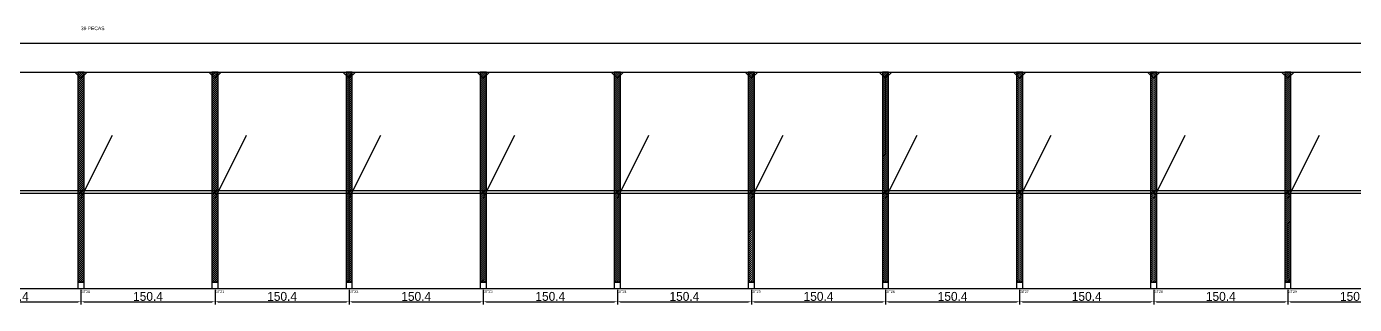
# Model space of a CAD drawing. Header units: metres. Extents: x -30 to 5807, y -25 to 308.
# Drawn here: x 2827 to 4317, y -25 to 287 of the extents above; entities that cross this region are included whole.
import ezdxf

# ---------------------------------------------------------------- set-up
doc = ezdxf.new("R2010")
doc.units = ezdxf.units.M
for name, color, linetype in [('BARRA_ANCORAGEM', 1, 'Continuous'), ('COTA', 241, 'Continuous'), ('GARFOS OK', 3, 'Continuous'), ('NOME DA VIGA', 6, 'Continuous'), ('SARR_7x7', 40, 'Continuous'), ('TIRAS REESCORAMENTO', 252, 'Continuous'), ('VIGAS', 3, 'Continuous')]:
    doc.layers.add(name, color=color, linetype=linetype)
doc.dimstyles.new('EZ DXF', dxfattribs={"dimtxt": 10, "dimasz": 3.5, "dimexe": 3, "dimexo": 1.5, "dimgap": 1, "dimtad": 1, "dimdec": 1, "dimdsep": 46, "dimcen": 2.5, "dimazin": 3, "dimtfac": 1, "dimtmove": 0, "dimatfit": 3})

msp = doc.modelspace()

# ---------------------------------------------------------------- hatches: boundary and pattern name
at = {"layer": 'COTA'}
h = msp.add_hatch(dxfattribs=at)
h.set_pattern_fill('ANSI31', scale=0.5)
h.paths.add_polyline_path([(2885, 0), (2892, 0), (2892, 236), (2885, 236)])
h = msp.add_hatch(dxfattribs=at)
h.set_pattern_fill('ANSI31', scale=0.5)
h.paths.add_polyline_path([(3035.45, 0), (3042.45, 0), (3042.45, 236), (3035.45, 236)])
h = msp.add_hatch(dxfattribs=at)
h.set_pattern_fill('ANSI31', scale=0.5)
h.paths.add_polyline_path([(3185.89, 0), (3192.89, 0), (3192.89, 236), (3185.89, 236)])
h = msp.add_hatch(dxfattribs=at)
h.set_pattern_fill('ANSI31', scale=0.5)
h.paths.add_polyline_path([(3336.34, 0), (3343.34, 0), (3343.34, 236), (3336.34, 236)])
h = msp.add_hatch(dxfattribs=at)
h.set_pattern_fill('ANSI31', scale=0.5)
h.paths.add_polyline_path([(3486.79, 0), (3493.79, 0), (3493.79, 236), (3486.79, 236)])
h = msp.add_hatch(dxfattribs=at)
h.set_pattern_fill('ANSI31', scale=0.5)
h.paths.add_polyline_path([(3637.24, 0), (3644.24, 0), (3644.24, 236), (3637.24, 236)])
h = msp.add_hatch(dxfattribs=at)
h.set_pattern_fill('ANSI31', scale=0.5)
h.paths.add_polyline_path([(3787.68, 0), (3794.68, 0), (3794.68, 236), (3787.68, 236)])
h = msp.add_hatch(dxfattribs=at)
h.set_pattern_fill('ANSI31', scale=0.5)
h.paths.add_polyline_path([(3938.13, 0), (3945.13, 0), (3945.13, 236), (3938.13, 236)])
h = msp.add_hatch(dxfattribs=at)
h.set_pattern_fill('ANSI31', scale=0.5)
h.paths.add_polyline_path([(4088.58, 0), (4095.58, 0), (4095.58, 236), (4088.58, 236)])
h = msp.add_hatch(dxfattribs=at)
h.set_pattern_fill('ANSI31', scale=0.5)
h.paths.add_polyline_path([(4239.03, 0), (4246.03, 0), (4246.03, 236), (4239.03, 236)])

# ---------------------------------------------------------------- linework, layer by layer
at = {"layer": 'BARRA_ANCORAGEM'}
for p, q in [((2888.5, 94.4), (2923.9, 165.2)), ((3038.95, 94.4), (3074.35, 165.2)), ((3189.39, 94.4), (3224.79, 165.2)), ((3339.84, 94.4), (3375.24, 165.2)), ((3490.29, 94.4), (3525.69, 165.2)), ((3640.74, 94.4), (3676.14, 165.2)), ((3791.18, 94.4), (3826.58, 165.2)), ((3941.63, 94.4), (3977.03, 165.2)), ((4092.08, 94.4), (4127.48, 165.2)), ((4242.53, 94.4), (4277.93, 165.2))]:
    msp.add_line(p, q, dxfattribs=at)
at = {"layer": 'GARFOS OK'}
for p, q in [((2888.5, 229), (2881.5, 236)), ((2881.5, 236), (2895.5, 236)), ((2888.5, 229), (2895.5, 236)), ((3038.95, 229), (3031.95, 236)), ((3031.95, 236), (3045.95, 236)), ((3038.95, 229), (3045.95, 236)), ((3189.39, 229), (3182.39, 236)), ((3182.39, 236), (3196.39, 236)), ((3189.39, 229), (3196.39, 236)), ((3339.84, 229), (3332.84, 236)), ((3332.84, 236), (3346.84, 236)), ((3339.84, 229), (3346.84, 236)), ((3490.29, 229), (3483.29, 236)), ((3483.29, 236), (3497.29, 236)), ((3490.29, 229), (3497.29, 236)), ((3640.74, 229), (3633.74, 236)), ((3633.74, 236), (3647.74, 236)), ((3640.74, 229), (3647.74, 236)), ((3791.18, 229), (3784.18, 236)), ((3784.18, 236), (3798.18, 236)), ((3791.18, 229), (3798.18, 236)), ((3941.63, 229), (3934.63, 236)), ((3934.63, 236), (3948.63, 236)), ((3941.63, 229), (3948.63, 236)), ((4092.08, 229), (4085.08, 236)), ((4085.08, 236), (4099.08, 236)), ((4092.08, 229), (4099.08, 236)), ((4242.53, 229), (4235.53, 236)), ((4235.53, 236), (4249.53, 236)), ((4242.53, 229), (4249.53, 236))]:
    msp.add_line(p, q, dxfattribs=at)
at = {"layer": 'GARFOS OK', "linetype": 'CONTINUOUS'}
msp.add_line((-30, -7), (5807, -7), dxfattribs=at)
at = {"layer": 'GARFOS OK'}
for points in [[(2885, 0), (2892, 0), (2892, 236), (2885, 236), (2885, 0)], [(3035.45, 0), (3042.45, 0), (3042.45, 236), (3035.45, 236), (3035.45, 0)], [(3185.89, 0), (3192.89, 0), (3192.89, 236), (3185.89, 236), (3185.89, 0)], [(3336.34, 0), (3343.34, 0), (3343.34, 236), (3336.34, 236), (3336.34, 0)], [(3486.79, 0), (3493.79, 0), (3493.79, 236), (3486.79, 236), (3486.79, 0)], [(3637.24, 0), (3644.24, 0), (3644.24, 236), (3637.24, 236), (3637.24, 0)], [(3787.68, 0), (3794.68, 0), (3794.68, 236), (3787.68, 236), (3787.68, 0)], [(3938.13, 0), (3945.13, 0), (3945.13, 236), (3938.13, 236), (3938.13, 0)], [(4088.58, 0), (4095.58, 0), (4095.58, 236), (4088.58, 236), (4088.58, 0)], [(4239.03, 0), (4246.03, 0), (4246.03, 236), (4239.03, 236), (4239.03, 0)]]:
    msp.add_lwpolyline(points, dxfattribs=at)
at = {"layer": 'SARR_7x7'}
for points in [[(2885, -7), (2892, -7), (2892, 0), (2885, 0), (2885, -7)], [(3035.45, -7), (3042.45, -7), (3042.45, 0), (3035.45, 0), (3035.45, -7)], [(3185.89, -7), (3192.89, -7), (3192.89, 0), (3185.89, 0), (3185.89, -7)], [(3336.34, -7), (3343.34, -7), (3343.34, 0), (3336.34, 0), (3336.34, -7)], [(3486.79, -7), (3493.79, -7), (3493.79, 0), (3486.79, 0), (3486.79, -7)], [(3637.24, -7), (3644.24, -7), (3644.24, 0), (3637.24, 0), (3637.24, -7)], [(3787.68, -7), (3794.68, -7), (3794.68, 0), (3787.68, 0), (3787.68, -7)], [(3938.13, -7), (3945.13, -7), (3945.13, 0), (3938.13, 0), (3938.13, -7)], [(4088.58, -7), (4095.58, -7), (4095.58, 0), (4088.58, 0), (4088.58, -7)], [(4239.03, -7), (4246.03, -7), (4246.03, 0), (4239.03, 0), (4239.03, -7)]]:
    msp.add_lwpolyline(points, dxfattribs=at)
at = {"layer": 'TIRAS REESCORAMENTO'}
for points in [[(2738.05, 100), (2888.5, 100), (2888.5, 102.5), (2738.05, 102.5), (2738.05, 100)], [(2888.5, 100), (3038.95, 100), (3038.95, 102.5), (2888.5, 102.5), (2888.5, 100)], [(3038.95, 100), (3189.39, 100), (3189.39, 102.5), (3038.95, 102.5), (3038.95, 100)], [(3189.39, 100), (3339.84, 100), (3339.84, 102.5), (3189.39, 102.5), (3189.39, 100)], [(3339.84, 100), (3490.29, 100), (3490.29, 102.5), (3339.84, 102.5), (3339.84, 100)], [(3490.29, 100), (3640.74, 100), (3640.74, 102.5), (3490.29, 102.5), (3490.29, 100)], [(3640.74, 100), (3791.18, 100), (3791.18, 102.5), (3640.74, 102.5), (3640.74, 100)], [(3791.18, 100), (3941.63, 100), (3941.63, 102.5), (3791.18, 102.5), (3791.18, 100)], [(3941.63, 100), (4092.08, 100), (4092.08, 102.5), (3941.63, 102.5), (3941.63, 100)], [(4092.08, 100), (4242.53, 100), (4242.53, 102.5), (4092.08, 102.5), (4092.08, 100)], [(4242.53, 100), (4392.97, 100), (4392.97, 102.5), (4242.53, 102.5), (4242.53, 100)]]:
    msp.add_lwpolyline(points, dxfattribs=at)
at = {"layer": 'VIGAS'}
msp.add_lwpolyline([(0, 236), (5777, 236), (5777, 268), (0, 268), (0, 236)], dxfattribs=at)

# ---------------------------------------------------------------- texts
at = {"layer": 'NOME DA VIGA'}
for s, height, p in [('39 PECAS', 4, (2888.5, 283)), ('GF20', 3, (2888.5, -12)), ('GF21', 3, (3038.95, -12)), ('GF22', 3, (3189.39, -12)), ('GF23', 3, (3339.84, -12)), ('GF24', 3, (3490.29, -12)), ('GF25', 3, (3640.74, -12)), ('GF26', 3, (3791.18, -12)), ('GF27', 3, (3941.63, -12)), ('GF28', 3, (4092.08, -12)), ('GF29', 3, (4242.53, -12))]:
    msp.add_text(s, height=height, dxfattribs=at).set_placement(p)

# ---------------------------------------------------------------- dimensions: what is measured, and where the dimension line sits
at = {"layer": 'COTA'}
for base, p1, p2 in [((2738.0526, -22), (2738.0526, -7), (2888.5, -7)), ((2888.5, -22), (2888.5, -7), (3038.9474, -7)), ((3038.95, -22), (3038.95, -7), (3189.39, -7)), ((3189.3947, -22), (3189.3947, -7), (3339.8421, -7)), ((3339.8421, -22), (3339.8421, -7), (3490.2895, -7)), ((3490.2895, -22), (3490.2895, -7), (3640.7368, -7)), ((3640.74, -22), (3640.74, -7), (3791.18, -7)), ((3791.1842, -22), (3791.1842, -7), (3941.6316, -7)), ((3941.6316, -22), (3941.6316, -7), (4092.0789, -7)), ((4092.0789, -22), (4092.0789, -7), (4242.5263, -7)), ((4242.53, -22), (4242.53, -7), (4392.97, -7))]:
    msp.add_linear_dim(base=base, p1=p1, p2=p2, dimstyle='EZ DXF', dxfattribs=at).render()

doc.saveas('drawing.dxf')
